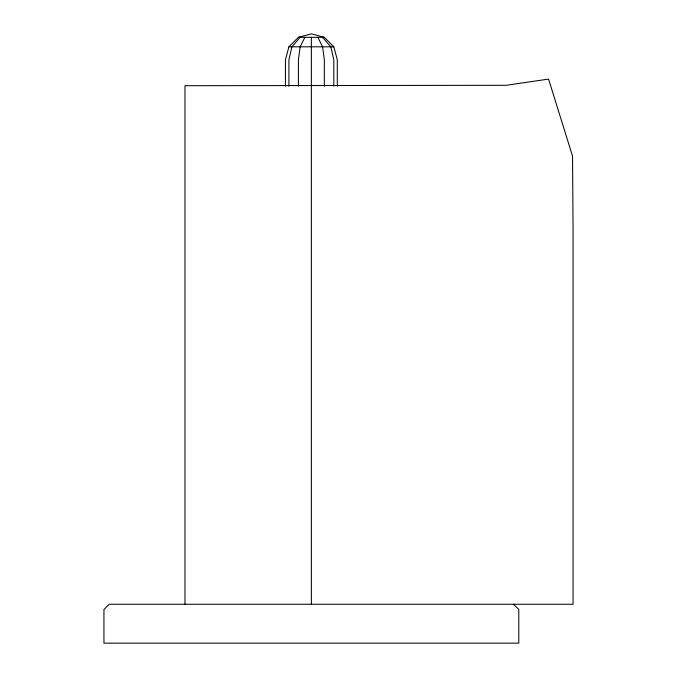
<?xml version="1.0" encoding="UTF-8"?>
<svg xmlns="http://www.w3.org/2000/svg" width="677" height="677" viewBox="0 0 677 677"><rect width="100%" height="100%" fill="white"/><g stroke="black" fill="none" stroke-linecap="round" stroke-linejoin="round"><path stroke-width="1.02" d="M337.298 86.207L337.298 59.779L333.82 46.815L324.334 37.32L311.369 33.85L298.405 37.32L288.91 46.815L285.44 59.779L285.44 86.207M304.887 37.32L300.139 46.815L298.405 59.779L298.405 86.207M300.139 37.32L291.922 46.815L288.91 59.779L288.91 86.207M298.405 37.32L324.334 37.32M288.91 46.815L333.82 46.815M513.555 604.256L518.785 609.444L518.785 643.15L103.945 643.15L103.945 609.444L109.175 604.256L573.055 604.256L573.055 226.753L572.53 156.091L548.565 79.099L506.142 85.302L184.973 85.708L184.973 604.256M322.59 37.32L330.816 46.815L333.82 59.779L333.82 86.207M317.851 37.32L322.59 46.815L324.334 59.779L324.334 86.207M311.369 37.32L311.369 604.256"/></g></svg>
